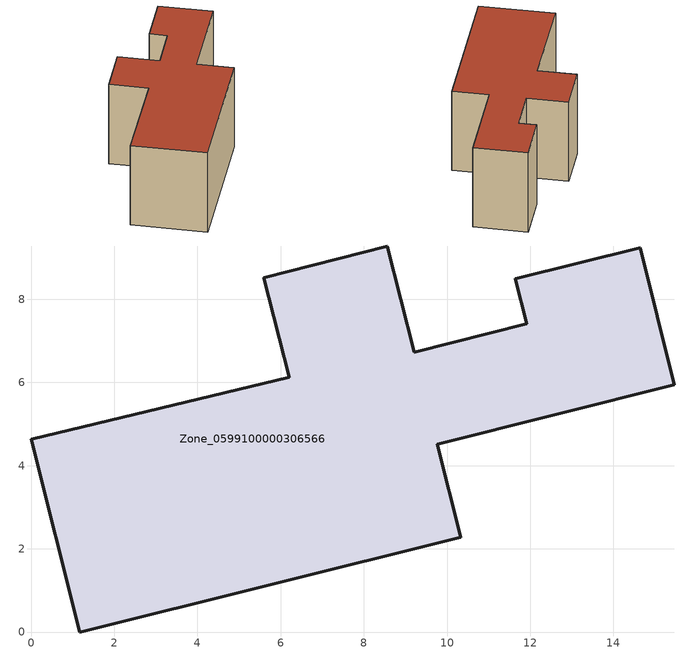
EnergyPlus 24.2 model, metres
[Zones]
Zone_0599100000306566
 floor ground (C_G): 10.32,2.28 1.17,0 0,4.64 6.21,6.13 5.6,8.52 8.57,9.28 9.22,6.72 11.92,7.41 11.64,8.49 14.65,9.24 15.47,5.94 9.77,4.51 z0
 wall outside (C_F): 15.47,5.94 14.65,9.24 11.64,8.49 11.92,7.41 9.22,6.72 8.57,9.28 5.6,8.52 6.21,6.13 0,4.64 1.17,0 10.32,2.28 9.77,4.51 15.47,5.94 z0:5.8
 roof outside (C_R): 10.32,2.28 9.77,4.51 15.47,5.94 14.65,9.24 11.64,8.49 11.92,7.41 9.22,6.72 8.57,9.28 5.6,8.52 6.21,6.13 0,4.64 1.17,0 z5.8
[BUILDING]
Pand.0599100000306566: North Axis=0; Terrain=City; Loads Convergence Tolerance Value=0.04; Temperature Convergence Tolerance Value=0.4; Solar Distribution=FullExterior; Maximum Number of Warmup Days=25; Minimum Number of Warmup Days=1
[Site:Location]
Rotterdam.The.Hague.AP_ZH_NLD Design_Conditions: Latitude=51.96; Longitude=4.45; Time Zone=1; Elevation=-4.5
[SITE:GROUNDTEMPERATURE:BUILDINGSURFACE]
18, 18, 18, 18, 18, 18, 18, 18, 18, 18, 18, 18
[MATERIAL] Thermal Absorptance=0.9; Solar Absorptance=0.7; Visible Absorptance=0.7
Name | Roughness | Thickness | Conductivity | Density | Specific Heat
G.TI.1965-1974 | MediumSmooth | 0.15 | 0.882353 | 540 | 1210
F.TI.1965-1974 | Rough | 0.3 | 0.697674 | 1920 | 840
R.TI.1965-1974 | MediumRough | 0.2 | 0.232558 | 1500 | 1000
[CONSTRUCTION]
C_G: G.TI.1965-1974
C_F: F.TI.1965-1974
C_R: R.TI.1965-1974
[ZONE]
Zone_0599100000306566: Type=1; Multiplier=1; Ceiling Height=Autocalculate; Volume=Autocalculate; Floor Area=autocalculate; Part of Total Floor Area=Yes
[ZONEINFILTRATION:DESIGNFLOWRATE]
Infil_Zone_0599100000306566: Zone or ZoneList or Space or SpaceList=Zone_0599100000306566; Schedule=AlwaysOn; Design Flow Rate Calculation Method=Flow/Area; Flow Rate per Floor Area=0.003; Constant Term Coefficient=1; Temperature Term Coefficient=0; Velocity Term Coefficient=0; Velocity Squared Term Coefficient=0
[HVACTEMPLATE:ZONE:IDEALLOADSAIRSYSTEM]
Zone_0599100000306566: Maximum Heating Supply Air Temperature=50; Minimum Cooling Supply Air Temperature=13; Maximum Heating Supply Air Humidity Ratio=0.0156; Minimum Cooling Supply Air Humidity Ratio=0.0077; Heating Limit=NoLimit; Cooling Limit=NoLimit; Dehumidification Control Type=ConstantSensibleHeatRatio; Cooling Sensible Heat Ratio=0.7; Dehumidification Setpoint=60; Humidification Control Type=None; Humidification Setpoint=30; Outdoor Air Method=None; Outdoor Air Flow Rate per Person=0.00944; Outdoor Air Flow Rate per Zone Floor Area=0; Outdoor Air Flow Rate per Zone=0; Demand Controlled Ventilation Type=None; Outdoor Air Economizer Type=NoEconomizer; Heat Recovery Type=None; Sensible Heat Recovery Effectiveness=0.7; Latent Heat Recovery Effectiveness=0.65
[ZONECONTROL:THERMOSTAT]
ThermostatControl_Zone_0599100000306566: Zone or ZoneList=Zone_0599100000306566; Control Type Schedule=DualSetpointControlType; Control 1=Thermostat_Zone_0599100000306566; Temperature Difference Between Cutout And Setpoint=0
[THERMOSTATSETPOINT:DUALSETPOINT]
Thermostat_Zone_0599100000306566: Heating Setpoint Temperature Schedule=HeatingSetpoint_Zone_0599100000306566; Cooling Setpoint Temperature Schedule=CoolingSetpoint_Zone_0599100000306566
[SCHEDULE:COMPACT]
HeatingSetpoint_Zone_0599100000306566: Through: 12/31, For: AllDays, Until: 24:00, 21
CoolingSetpoint_Zone_0599100000306566: Through: 12/31, For: AllDays, Until: 24:00, 24
DualSetpointControlType: Through: 12/31, For: AllDays, Until: 24:00, 4
AlwaysOn: Through: 12/31, For: AllDays, Until: 24:00, 1
